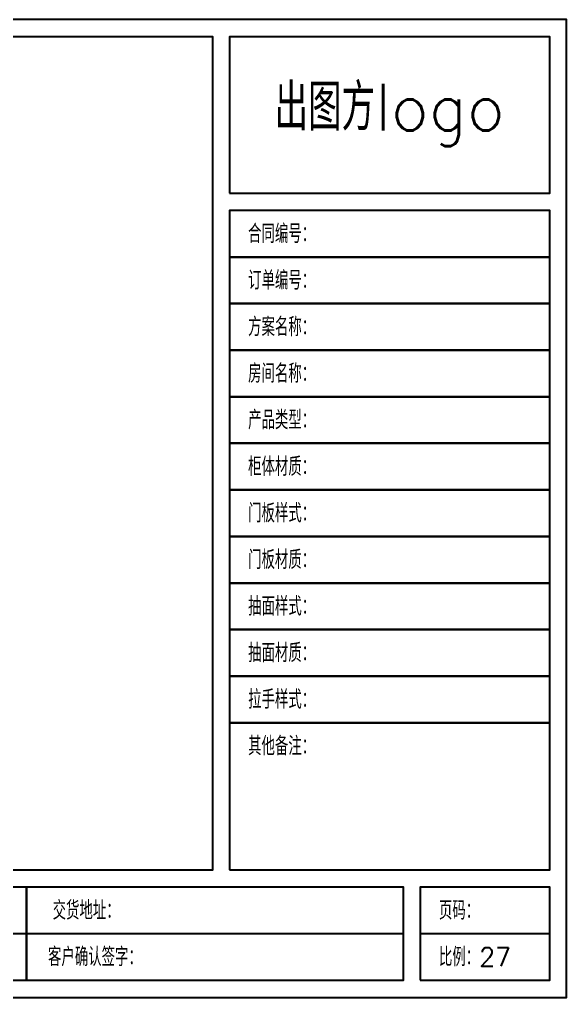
# Model space of a CAD drawing. Header units: millimetres. Extents: x 0 to 37570, y -10972 to 32224.
# Drawn here: x 25339 to 28512, y -10972 to -5302 of the extents above; entities that cross this region are included whole.
import ezdxf

# ---------------------------------------------------------------- set-up
doc = ezdxf.new("R2010")
doc.units = ezdxf.units.MM
doc.header["$LTSCALE"] = 10
doc.header["$MEASUREMENT"] = 0
doc.layers.add('T-图框', color=1, linetype='BYLAYER')
doc.styles.get("Standard").update_dxf_attribs({"font": 'simplex.shx', "bigfont": 'gbcbig.shx'})

msp = doc.modelspace()

# ---------------------------------------------------------------- linework, layer by layer
at = {"layer": 'T-图框'}
for p, q in [((24397.19922, -10602.09961), (27567, -10602.09961)), ((27664.19922, -10602.09961), (28414.80078, -10602.09961))]:
    msp.add_line(p, q, dxfattribs=at)
at = {"layer": 'T-图框', "color": 8}
msp.add_lwpolyline([(20493, -10972), (28512, -10972), (28512, -5302), (20493, -5302), (20493, -10972)], dxfattribs=at)
at = {"layer": 'T-图框'}
for points in [[(20590.19922, -10232.2002), (26460, -10232.2002), (26460, -5401.90039), (20590.19922, -5401.90039), (20590.19922, -10232.2002)], [(26557.19922, -6309.1001), (28414.80078, -6309.1001), (28414.80078, -5401.8999), (26557.19922, -5401.8999), (26557.19922, -6309.1001)], [(26557.19922, -6679), (28414.80078, -6679), (28414.80078, -6409), (26557.19922, -6409), (26557.19922, -6679)], [(26557.19922, -6949), (28414.80078, -6949), (28414.80078, -6679), (26557.19922, -6679), (26557.19922, -6949)], [(26557.19922, -7219), (28414.80078, -7219), (28414.80078, -6949), (26557.19922, -6949), (26557.19922, -7219)], [(26557.19922, -7489), (28414.80078, -7489), (28414.80078, -7219), (26557.19922, -7219), (26557.19922, -7489)], [(26557.19922, -7759), (28414.80078, -7759), (28414.80078, -7489), (26557.19922, -7489), (26557.19922, -7759)], [(26557.19922, -8029), (28414.80078, -8029), (28414.80078, -7759), (26557.19922, -7759), (26557.19922, -8029)], [(26557.19922, -8299), (28414.80078, -8299), (28414.80078, -8029), (26557.19922, -8029), (26557.19922, -8299)], [(26557.19922, -8569), (28414.80078, -8569), (28414.80078, -8299), (26557.19922, -8299), (26557.19922, -8569)], [(26557.19922, -8839), (28414.80078, -8839), (28414.80078, -8569), (26557.19922, -8569), (26557.19922, -8839)], [(26557.19922, -9109), (28414.80078, -9109), (28414.80078, -8839), (26557.19922, -8839), (26557.19922, -9109)], [(26557.19922, -9379), (28414.80078, -9379), (28414.80078, -9109), (26557.19922, -9109), (26557.19922, -9379)], [(26557.19922, -10232.2002), (28414.80078, -10232.2002), (28414.80078, -9379), (26557.19922, -9379), (26557.19922, -10232.2002)], [(24397.19922, -10872.09961), (25380, -10872.09961), (25380, -10332.09961), (24397.19922, -10332.09961), (24397.19922, -10872.09961)], [(25380, -10872.09961), (27567, -10872.09961), (27567, -10332.09961), (25380, -10332.09961), (25380, -10872.09961)], [(27664.19922, -10872.09961), (28414.80078, -10872.09961), (28414.80078, -10332.09961), (27664.19922, -10332.09961), (27664.19922, -10872.09961)]]:
    msp.add_lwpolyline(points, dxfattribs=at)

# ---------------------------------------------------------------- texts
for s, insert, char_height, attachment_point in [('出图方logo', (27486, -5855.5), 270, 5), ('合同编号：', (26665.19922, -6544), 108, 4), ('订单编号：', (26665.19922, -6814), 108, 4), ('方案名称：', (26665.19922, -7084), 108, 4), ('房间名称：', (26665.19922, -7354), 108, 4), ('产品类型：', (26665.19922, -7624), 108, 4), ('柜体材质：', (26665.19922, -7894), 108, 4), ('门板样式：', (26665.19922, -8164), 108, 4), ('门板材质：', (26665.19922, -8434), 108, 4), ('抽面样式：', (26665.19922, -8704), 108, 4), ('抽面材质：', (26665.19922, -8974), 108, 4), ('拉手样式：', (26665.19922, -9244), 108, 4), ('其他备注：', (26665.19922, -9514), 108, 4), ('交货地址：', (25531.19922, -10467.09961), 108, 4), ('页码：', (27772.19922, -10467.09961), 108, 4), ('客户确认签字：', (25504.19922, -10737.09961), 108, 4), ('比例：27', (27772.19922, -10737.09961), 108, 4)]:
    msp.add_mtext(s, dxfattribs=dict(at, insert=insert, char_height=char_height, attachment_point=attachment_point))

doc.saveas('drawing.dxf')
